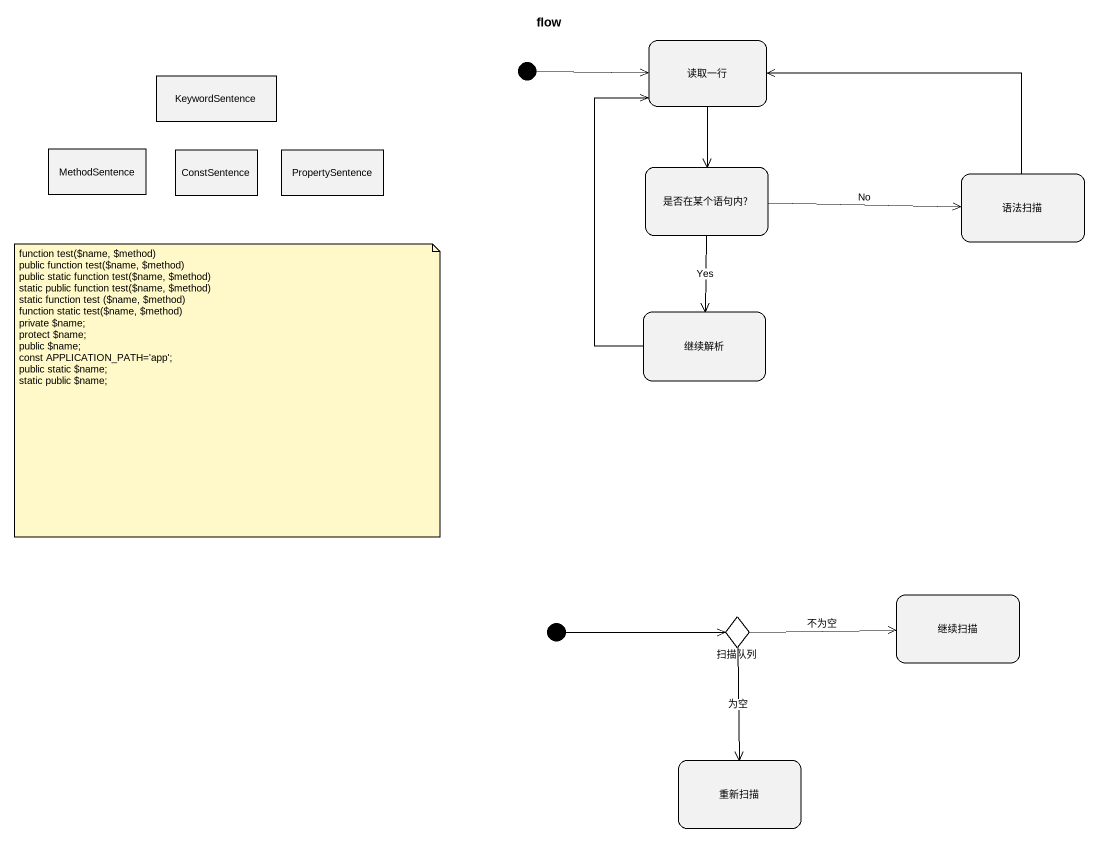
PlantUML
@startuml
title flow
hide empty description
state 读取一行
state KeywordSentence <<object>>
state initial1 <<start>>
state MethodSentence <<object>>
state ConstSentence <<object>>
state PropertySentence <<object>>
state "是否在某个语句内?" as 是否在某个语句内
state 语法扫描
state 继续解析
state initial2 <<start>>
state 扫描队列 <<choice>>
state 继续扫描
state 重新扫描
读取一行 --> 是否在某个语句内
initial1 -right-> 读取一行
是否在某个语句内 -right-> 语法扫描 : No
是否在某个语句内 --> 继续解析 : Yes
语法扫描 -left-> 读取一行
继续解析 -up-> 读取一行
initial2 -right-> 扫描队列
扫描队列 -right-> 继续扫描 : 不为空
扫描队列 --> 重新扫描 : 为空
note as N1
  function test(~$name, ~$method)
  public function test(~$name, ~$method)
  public static function test(~$name, ~$method)
  static public function test(~$name, ~$method)
  static function test (~$name, ~$method)
  function static test(~$name, ~$method)
  private ~$name;
  protect ~$name;
  public ~$name;
  const APPLICATION_PATH='app';
  public static ~$name;
  static public ~$name;
end note
@enduml
